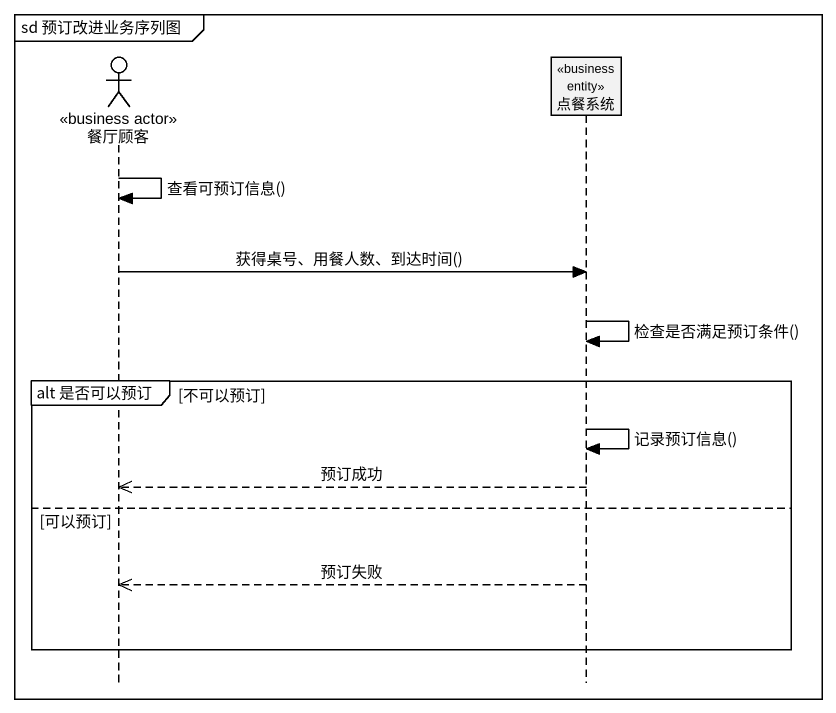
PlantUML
@startuml
mainframe sd 预订改进业务序列图
hide footbox
actor 餐厅顾客 <<business actor>>
participant 点餐系统 <<business entity>>

餐厅顾客 -> 餐厅顾客 : 查看可预订信息()
餐厅顾客 -> 点餐系统 : 获得桌号、用餐人数、到达时间()
点餐系统 -> 点餐系统 : 检查是否满足预订条件()
group alt 是否可以预订 [不可以预订]
  点餐系统 -> 点餐系统 : 记录预订信息()
  点餐系统 -->> 餐厅顾客 : 预订成功
else 可以预订
  点餐系统 -->> 餐厅顾客 : 预订失败
end
@enduml
